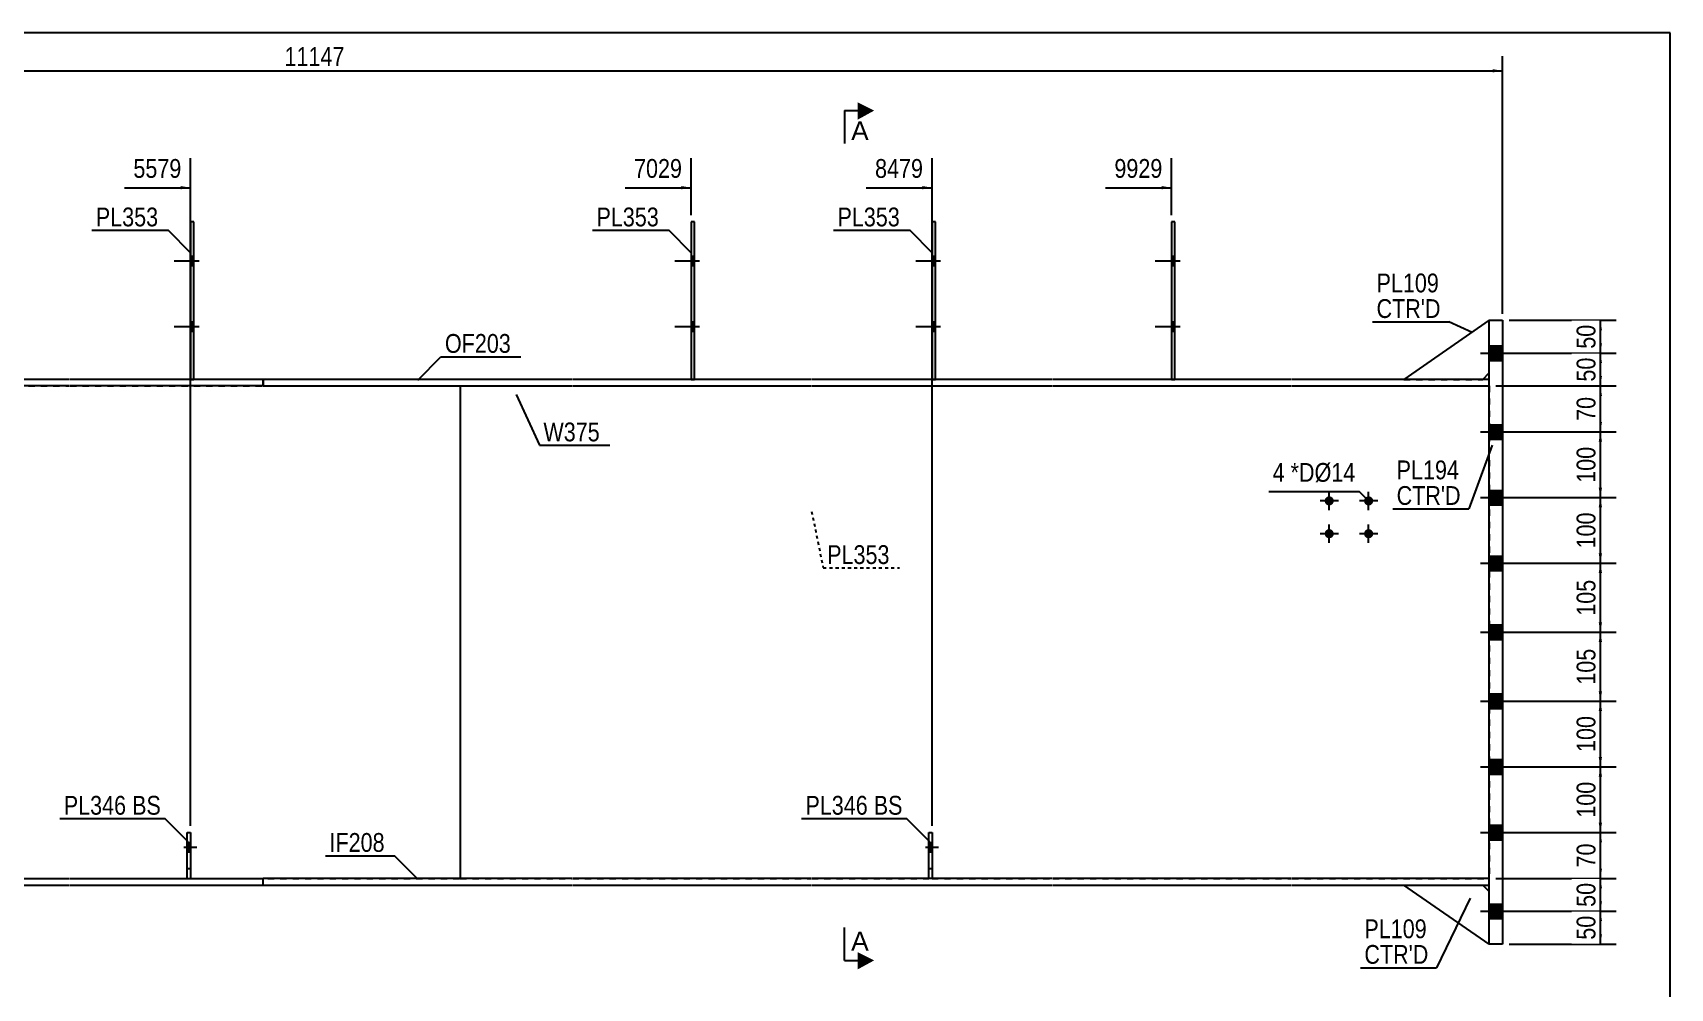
# Model space of a CAD drawing. Header units: millimetres. Extents: x -327 to 86, y -161 to 126.
# Drawn here: x -163.5 to 85.8, y -19.2 to 126.3 of the extents above; entities that cross this region are included whole.
import ezdxf

# ---------------------------------------------------------------- set-up
doc = ezdxf.new("R2010")
doc.units = ezdxf.units.MM
for name, pattern in [('DXK_LINE_DOT1', [1.8814, 0.9407, -0.9407]), ('DXK_LINE_DOT2', [3.9198, 1.9599, -1.9599]), ('DXK_LINE_DOT4', [0.9408, 0.4704, -0.4704])]:
    doc.linetypes.add(name, pattern=pattern)
doc.styles.add('Arial', font='ARIAL.TTF', dxfattribs={"height": 0.2})
doc.styles.add('Arial Narrow', font='ARIALN.TTF', dxfattribs={"height": 0.2})

# ---------------------------------------------------------------- blocks, each defined once
blk = doc.blocks.new('Unknown-629050175-1210')
at = {"color": 5, "linetype": 'Continuous'}
for p, q in [((85.84, 126.3), (-324.16, 126.3)), ((85.84, -160.7), (85.84, 126.3))]:
    blk.add_line(p, q, dxfattribs=at)
blk = doc.blocks.new('Part-629050175-1599 - 1231')
at = {"color": 2, "linetype": 'Continuous'}
for p, q in [((58.29, 82.5), (60.29, 82.5)), ((58.29, -12.5), (58.29, 82.5)), ((60.29, 82.5), (60.29, -12.5)), ((60.29, -12.5), (58.29, -12.5))]:
    blk.add_line(p, q, dxfattribs=at)
blk = doc.blocks.new('Part-629050175-1287 - 1231')
at = {"color": 2, "linetype": 'Continuous'}
for p, q in [((58.29, 82.5), (45.29, 73.5)), ((57.29, 73.5), (58.29, 74.5))]:
    blk.add_line(p, q, dxfattribs=at)
at = {"color": 7, "linetype": 'DXK_LINE_DOT1'}
for p, q in [((58.29, 74.5), (58.29, 82.5)), ((45.29, 73.5), (57.29, 73.5))]:
    blk.add_line(p, q, dxfattribs=at)
blk = doc.blocks.new('Part-629050175-1548 - 1231')
at = {"color": 2, "linetype": 'Continuous'}
for p, q in [((-128.41, 73.5), (-128.41, 72.5)), ((-81.41, 73.5), (-128.41, 73.5)), ((-128.41, 72.5), (-81.41, 72.5)), ((-44.96, 73.5), (-81.31, 73.5)), ((-81.31, 72.5), (-44.96, 72.5)), ((-8.26, 73.5), (-44.86, 73.5)), ((-44.86, 72.5), (-8.26, 72.5)), ((28.19, 73.5), (-8.16, 73.5)), ((-8.16, 72.5), (28.19, 72.5)), ((58.29, 73.5), (28.29, 73.5)), ((28.29, 72.5), (58.29, 72.5))]:
    blk.add_line(p, q, dxfattribs=at)
at = {"color": 7, "linetype": 'DXK_LINE_DOT1'}
blk.add_line((58.29, 72.5), (58.29, 73.5), dxfattribs=at)
blk = doc.blocks.new('Bolt-629050175-1676 - 1231')
at = {"linetype": 'Continuous'}
blk.add_hatch(color=3, dxfattribs=at).paths.add_polyline_path([(-26.56, 1.5), (-26.56, 2.9), (-27.06, 2.9), (-27.06, 1.5)])
at = {"color": 3, "linetype": 'Continuous'}
for p, q in [((-26.56, 2.9), (-27.06, 2.9)), ((-25.76, 2.2), (-27.06, 2.2)), ((-26.56, 1.5), (-27.06, 1.5))]:
    blk.add_line(p, q, dxfattribs=at)
blk = doc.blocks.new('Part-629050175-1309 - 1231')
at = {"color": 7, "linetype": 'DXK_LINE_DOT1'}
for p, q in [((-27.06, -2.5), (-27.06, 4.5)), ((-27.06, 4.5), (-26.56, 4.5)), ((-26.56, 4.5), (-26.56, -2.5)), ((-27.06, -1), (-26.56, -1)), ((-26.56, -2.5), (-27.06, -2.5))]:
    blk.add_line(p, q, dxfattribs=at)
blk = doc.blocks.new('Part-629050175-1526 - 1231')
at = {"color": 2, "linetype": 'Continuous'}
for p, q in [((-299.5, -2.5), (-267.5, -2.5)), ((-299.5, -3.5), (-267.5, -3.5)), ((-267.4, -2.5), (-231.05, -2.5)), ((-267.4, -3.5), (-231.05, -3.5)), ((-230.95, -2.5), (-194.35, -2.5)), ((-230.95, -3.5), (-194.35, -3.5)), ((-194.25, -2.5), (-157.9, -2.5)), ((-194.25, -3.5), (-157.9, -3.5)), ((-157.8, -2.5), (-128.41, -2.5)), ((-157.8, -3.5), (-128.41, -3.5)), ((-128.41, -3.5), (-128.41, -2.5))]:
    blk.add_line(p, q, dxfattribs=at)
at = {"color": 7, "linetype": 'DXK_LINE_DOT1'}
blk.add_line((-299.5, -3.5), (-299.5, -2.5), dxfattribs=at)
blk = doc.blocks.new('Part-629050175-1388 - 1231')
at = {"color": 7, "linetype": 'DXK_LINE_DOT1'}
for p, q in [((-299.5, 72.5), (-299.5, -2.5)), ((-299.5, 72.5), (-267.5, 72.5)), ((-267.4, 72.5), (-231.05, 72.5)), ((-230.95, 72.5), (-194.35, 72.5)), ((-194.25, 72.5), (-157.9, 72.5)), ((-157.8, 72.5), (-98.41, 72.5)), ((-299.5, -2.5), (-267.5, -2.5)), ((-267.4, -2.5), (-231.05, -2.5)), ((-230.95, -2.5), (-194.35, -2.5)), ((-194.25, -2.5), (-157.9, -2.5)), ((-157.8, -2.5), (-98.41, -2.5))]:
    blk.add_line(p, q, dxfattribs=at)
at = {"color": 2, "linetype": 'Continuous'}
blk.add_line((-98.41, 72.5), (-98.41, -2.5), dxfattribs=at)
blk = doc.blocks.new('Bolt-629050175-1389 - 1231')
at = {"linetype": 'Continuous'}
for points in [[(58.29, 78.6), (58.29, 76.4), (60.29, 76.4), (60.29, 78.6)], [(58.29, 78.6), (58.29, 76.4), (60.29, 76.4), (60.29, 78.6)], [(58.29, 66.6), (58.29, 64.4), (60.29, 64.4), (60.29, 66.6)], [(58.29, 66.6), (58.29, 64.4), (60.29, 64.4), (60.29, 66.6)], [(58.29, 56.6), (58.29, 54.4), (60.29, 54.4), (60.29, 56.6)], [(58.29, 56.6), (58.29, 54.4), (60.29, 54.4), (60.29, 56.6)], [(58.29, 46.6), (58.29, 44.4), (60.29, 44.4), (60.29, 46.6)], [(58.29, 46.6), (58.29, 44.4), (60.29, 44.4), (60.29, 46.6)], [(58.29, 36.1), (58.29, 33.9), (60.29, 33.9), (60.29, 36.1)], [(58.29, 36.1), (58.29, 33.9), (60.29, 33.9), (60.29, 36.1)], [(58.29, 25.6), (58.29, 23.4), (60.29, 23.4), (60.29, 25.6)], [(58.29, 25.6), (58.29, 23.4), (60.29, 23.4), (60.29, 25.6)], [(58.29, 15.6), (58.29, 13.4), (60.29, 13.4), (60.29, 15.6)], [(58.29, 15.6), (58.29, 13.4), (60.29, 13.4), (60.29, 15.6)], [(58.29, 5.6), (58.29, 3.4), (60.29, 3.4), (60.29, 5.6)], [(58.29, 5.6), (58.29, 3.4), (60.29, 3.4), (60.29, 5.6)], [(58.29, -6.4), (58.29, -8.6), (60.29, -8.6), (60.29, -6.4)], [(58.29, -6.4), (58.29, -8.6), (60.29, -8.6), (60.29, -6.4)]]:
    blk.add_hatch(color=3, dxfattribs=at).paths.add_polyline_path(points)
at = {"color": 3, "linetype": 'Continuous'}
for p, q in [((56.95, 77.5), (66.29, 77.5)), ((56.95, 77.5), (66.29, 77.5)), ((58.29, 78.6), (60.29, 78.6)), ((58.29, 78.6), (60.29, 78.6)), ((58.29, 76.4), (60.29, 76.4)), ((58.29, 76.4), (60.29, 76.4)), ((56.95, 65.5), (66.29, 65.5)), ((56.95, 65.5), (66.29, 65.5)), ((58.29, 66.6), (60.29, 66.6)), ((58.29, 66.6), (60.29, 66.6)), ((58.29, 64.4), (60.29, 64.4)), ((58.29, 64.4), (60.29, 64.4)), ((56.95, 55.5), (66.29, 55.5)), ((56.95, 55.5), (66.29, 55.5)), ((58.29, 56.6), (60.29, 56.6)), ((58.29, 56.6), (60.29, 56.6)), ((58.29, 54.4), (60.29, 54.4)), ((58.29, 54.4), (60.29, 54.4)), ((56.95, 45.5), (66.29, 45.5)), ((56.95, 45.5), (66.29, 45.5)), ((58.29, 46.6), (60.29, 46.6)), ((58.29, 46.6), (60.29, 46.6)), ((58.29, 44.4), (60.29, 44.4)), ((58.29, 44.4), (60.29, 44.4)), ((56.95, 35), (66.29, 35)), ((56.95, 35), (66.29, 35)), ((58.29, 36.1), (60.29, 36.1)), ((58.29, 36.1), (60.29, 36.1)), ((58.29, 33.9), (60.29, 33.9)), ((58.29, 33.9), (60.29, 33.9)), ((58.29, 25.6), (60.29, 25.6)), ((58.29, 25.6), (60.29, 25.6)), ((56.95, 24.5), (66.29, 24.5)), ((56.95, 24.5), (66.29, 24.5)), ((58.29, 23.4), (60.29, 23.4)), ((58.29, 23.4), (60.29, 23.4)), ((58.29, 15.6), (60.29, 15.6)), ((58.29, 15.6), (60.29, 15.6)), ((56.95, 14.5), (66.29, 14.5)), ((56.95, 14.5), (66.29, 14.5)), ((58.29, 13.4), (60.29, 13.4)), ((58.29, 13.4), (60.29, 13.4)), ((58.29, 5.6), (60.29, 5.6)), ((58.29, 5.6), (60.29, 5.6)), ((56.95, 4.5), (66.29, 4.5)), ((56.95, 4.5), (66.29, 4.5)), ((58.29, 3.4), (60.29, 3.4)), ((58.29, 3.4), (60.29, 3.4)), ((58.29, -6.4), (60.29, -6.4)), ((58.29, -6.4), (60.29, -6.4)), ((56.95, -7.5), (66.29, -7.5)), ((56.95, -7.5), (66.29, -7.5)), ((58.29, -8.6), (60.29, -8.6)), ((58.29, -8.6), (60.29, -8.6))]:
    blk.add_line(p, q, dxfattribs=at)
blk = doc.blocks.new('Bolt-629050175-1390 - 1231')
at = {"linetype": 'Continuous'}
for points in [[(10.39, 90.8), (10.39, 92.2), (9.89, 92.2), (9.89, 90.8)], [(10.39, 90.8), (10.39, 92.2), (9.89, 92.2), (9.89, 90.8)], [(10.39, 80.8), (10.39, 82.2), (9.89, 82.2), (9.89, 80.8)], [(10.39, 80.8), (10.39, 82.2), (9.89, 82.2), (9.89, 80.8)]]:
    blk.add_hatch(color=3, dxfattribs=at).paths.add_polyline_path(points)
at = {"color": 3, "linetype": 'Continuous'}
for p, q in [((11.19, 91.5), (7.39, 91.5)), ((11.19, 91.5), (7.39, 91.5)), ((10.39, 92.2), (9.89, 92.2)), ((10.39, 92.2), (9.89, 92.2)), ((10.39, 90.8), (9.89, 90.8)), ((10.39, 90.8), (9.89, 90.8)), ((11.19, 81.5), (7.39, 81.5)), ((11.19, 81.5), (7.39, 81.5)), ((10.39, 82.2), (9.89, 82.2)), ((10.39, 82.2), (9.89, 82.2)), ((10.39, 80.8), (9.89, 80.8)), ((10.39, 80.8), (9.89, 80.8))]:
    blk.add_line(p, q, dxfattribs=at)
blk = doc.blocks.new('Part-629050175-1648 - 1231')
at = {"color": 2, "linetype": 'Continuous'}
for p, q in [((-27.06, -2.5), (-27.06, 4.5)), ((-27.06, 4.5), (-26.56, 4.5)), ((-26.56, 4.5), (-26.56, -2.5))]:
    blk.add_line(p, q, dxfattribs=at)
blk = doc.blocks.new('Part-629050175-1659 - 1231')
at = {"color": 7, "linetype": 'DXK_LINE_DOT1'}
for p, q in [((-140, -2.5), (-140, 4.5)), ((-140, 4.5), (-139.5, 4.5)), ((-139.5, 4.5), (-139.5, -2.5)), ((-140, -1), (-139.5, -1))]:
    blk.add_line(p, q, dxfattribs=at)
blk = doc.blocks.new('Part-629050175-1418 - 1231')
at = {"color": 2, "linetype": 'Continuous'}
for p, q in [((-139, 97.5), (-139.5, 97.5)), ((-139.5, 97.5), (-139.5, 73.5)), ((-139, 73.5), (-139, 97.5))]:
    blk.add_line(p, q, dxfattribs=at)
at = {"color": 7, "linetype": 'DXK_LINE_DOT1'}
blk.add_line((-139.5, 73.5), (-139, 73.5), dxfattribs=at)
blk = doc.blocks.new('Part-629050175-1423 - 1231')
at = {"color": 2, "linetype": 'Continuous'}
for p, q in [((-26.06, 97.5), (-26.56, 97.5)), ((-26.56, 97.5), (-26.56, 73.5)), ((-26.06, 73.5), (-26.06, 97.5))]:
    blk.add_line(p, q, dxfattribs=at)
at = {"color": 7, "linetype": 'DXK_LINE_DOT1'}
blk.add_line((-26.56, 73.5), (-26.06, 73.5), dxfattribs=at)
blk = doc.blocks.new('Part-629050175-1428 - 1231')
at = {"color": 2, "linetype": 'Continuous'}
for p, q in [((-62.76, 97.5), (-63.26, 97.5)), ((-63.26, 97.5), (-63.26, 73.5)), ((-62.76, 73.5), (-62.76, 97.5))]:
    blk.add_line(p, q, dxfattribs=at)
at = {"color": 7, "linetype": 'DXK_LINE_DOT1'}
blk.add_line((-63.26, 73.5), (-62.76, 73.5), dxfattribs=at)
blk = doc.blocks.new('Part-629050175-1626 - 1231')
at = {"color": 2, "linetype": 'Continuous'}
for p, q in [((58.29, -12.5), (45.29, -3.5)), ((57.29, -3.5), (58.29, -4.5))]:
    blk.add_line(p, q, dxfattribs=at)
at = {"color": 7, "linetype": 'DXK_LINE_DOT1'}
for p, q in [((45.29, -3.5), (57.29, -3.5)), ((58.29, -12.5), (58.29, -4.5))]:
    blk.add_line(p, q, dxfattribs=at)
blk = doc.blocks.new('Part-629050175-1504 - 1231')
at = {"color": 2, "linetype": 'Continuous'}
for p, q in [((-128.41, -3.5), (-128.41, -2.5)), ((-81.41, -2.5), (-128.41, -2.5)), ((-128.41, -3.5), (-81.41, -3.5)), ((-44.96, -2.5), (-81.31, -2.5)), ((-81.31, -3.5), (-44.96, -3.5)), ((-8.26, -2.5), (-44.86, -2.5)), ((-44.86, -3.5), (-8.26, -3.5)), ((28.19, -2.5), (-8.16, -2.5)), ((-8.16, -3.5), (28.19, -3.5)), ((58.29, -2.5), (28.29, -2.5)), ((28.29, -3.5), (58.29, -3.5))]:
    blk.add_line(p, q, dxfattribs=at)
at = {"color": 7, "linetype": 'DXK_LINE_DOT1'}
blk.add_line((58.29, -3.5), (58.29, -2.5), dxfattribs=at)
blk = doc.blocks.new('Bolt-629050175-1649 - 1231')
at = {"linetype": 'Continuous'}
for points in [[(-26.06, 90.8), (-26.06, 92.2), (-26.56, 92.2), (-26.56, 90.8)], [(-26.06, 90.8), (-26.06, 92.2), (-26.56, 92.2), (-26.56, 90.8)], [(-26.06, 80.8), (-26.06, 82.2), (-26.56, 82.2), (-26.56, 80.8)], [(-26.06, 80.8), (-26.06, 82.2), (-26.56, 82.2), (-26.56, 80.8)]]:
    blk.add_hatch(color=3, dxfattribs=at).paths.add_polyline_path(points)
at = {"color": 3, "linetype": 'Continuous'}
for p, q in [((-25.26, 91.5), (-29.06, 91.5)), ((-25.26, 91.5), (-29.06, 91.5)), ((-26.06, 92.2), (-26.56, 92.2)), ((-26.06, 92.2), (-26.56, 92.2)), ((-26.06, 90.8), (-26.56, 90.8)), ((-26.06, 90.8), (-26.56, 90.8)), ((-25.26, 81.5), (-29.06, 81.5)), ((-25.26, 81.5), (-29.06, 81.5)), ((-26.06, 82.2), (-26.56, 82.2)), ((-26.06, 82.2), (-26.56, 82.2)), ((-26.06, 80.8), (-26.56, 80.8)), ((-26.06, 80.8), (-26.56, 80.8))]:
    blk.add_line(p, q, dxfattribs=at)
blk = doc.blocks.new('Bolt-629050175-1440 - 1231')
at = {"linetype": 'Continuous'}
for points in [[(-139, 90.8), (-139, 92.2), (-139.5, 92.2), (-139.5, 90.8)], [(-139, 90.8), (-139, 92.2), (-139.5, 92.2), (-139.5, 90.8)], [(-139, 80.8), (-139, 82.2), (-139.5, 82.2), (-139.5, 80.8)], [(-139, 80.8), (-139, 82.2), (-139.5, 82.2), (-139.5, 80.8)]]:
    blk.add_hatch(color=3, dxfattribs=at).paths.add_polyline_path(points)
at = {"color": 3, "linetype": 'Continuous'}
for p, q in [((-138.2, 91.5), (-142, 91.5)), ((-138.2, 91.5), (-142, 91.5)), ((-139, 92.2), (-139.5, 92.2)), ((-139, 92.2), (-139.5, 92.2)), ((-139, 90.8), (-139.5, 90.8)), ((-139, 90.8), (-139.5, 90.8)), ((-138.2, 81.5), (-142, 81.5)), ((-138.2, 81.5), (-142, 81.5)), ((-139, 82.2), (-139.5, 82.2)), ((-139, 82.2), (-139.5, 82.2)), ((-139, 80.8), (-139.5, 80.8)), ((-139, 80.8), (-139.5, 80.8))]:
    blk.add_line(p, q, dxfattribs=at)
blk = doc.blocks.new('Bolt-629050175-1441 - 1231')
at = {"linetype": 'Continuous'}
for points in [[(-62.76, 90.8), (-62.76, 92.2), (-63.26, 92.2), (-63.26, 90.8)], [(-62.76, 90.8), (-62.76, 92.2), (-63.26, 92.2), (-63.26, 90.8)], [(-62.76, 80.8), (-62.76, 82.2), (-63.26, 82.2), (-63.26, 80.8)], [(-62.76, 80.8), (-62.76, 82.2), (-63.26, 82.2), (-63.26, 80.8)]]:
    blk.add_hatch(color=3, dxfattribs=at).paths.add_polyline_path(points)
at = {"color": 3, "linetype": 'Continuous'}
for p, q in [((-61.96, 91.5), (-65.76, 91.5)), ((-61.96, 91.5), (-65.76, 91.5)), ((-62.76, 92.2), (-63.26, 92.2)), ((-62.76, 92.2), (-63.26, 92.2)), ((-62.76, 90.8), (-63.26, 90.8)), ((-62.76, 90.8), (-63.26, 90.8)), ((-61.96, 81.5), (-65.76, 81.5)), ((-61.96, 81.5), (-65.76, 81.5)), ((-62.76, 82.2), (-63.26, 82.2)), ((-62.76, 82.2), (-63.26, 82.2)), ((-62.76, 80.8), (-63.26, 80.8)), ((-62.76, 80.8), (-63.26, 80.8))]:
    blk.add_line(p, q, dxfattribs=at)
blk = doc.blocks.new('Bolt-629050175-1444 - 1231')
at = {"color": 3, "linetype": 'DXK_LINE_DOT2'}
for p, q in [((-139.5, 2.9), (-140, 2.9)), ((-138.55, 2.2), (-141.85, 2.2)), ((-139.5, 1.5), (-140, 1.5))]:
    blk.add_line(p, q, dxfattribs=at)
blk = doc.blocks.new('Bolt-629050175-1445 - 1231')
at = {"linetype": 'Continuous'}
blk.add_hatch(color=3, dxfattribs=at).paths.add_polyline_path([(-139.5, 1.5), (-139.5, 2.9), (-140, 2.9), (-140, 1.5)])
at = {"color": 3, "linetype": 'Continuous'}
for p, q in [((-139.5, 2.9), (-140, 2.9)), ((-138.7, 2.2), (-140, 2.2)), ((-139.5, 1.5), (-140, 1.5))]:
    blk.add_line(p, q, dxfattribs=at)
blk = doc.blocks.new('Part-629050175-1570 - 1231')
at = {"color": 2, "linetype": 'Continuous'}
for p, q in [((-267.5, 73.5), (-299.5, 73.5)), ((-267.5, 72.5), (-299.5, 72.5)), ((-231.05, 73.5), (-267.4, 73.5)), ((-231.05, 72.5), (-267.4, 72.5)), ((-194.35, 73.5), (-230.95, 73.5)), ((-194.35, 72.5), (-230.95, 72.5)), ((-157.9, 73.5), (-194.25, 73.5)), ((-157.9, 72.5), (-194.25, 72.5)), ((-128.41, 73.5), (-157.8, 73.5)), ((-128.41, 72.5), (-157.8, 72.5)), ((-128.41, 72.5), (-128.41, 73.5))]:
    blk.add_line(p, q, dxfattribs=at)
at = {"color": 7, "linetype": 'DXK_LINE_DOT1'}
blk.add_line((-299.5, 73.5), (-299.5, 72.5), dxfattribs=at)
blk = doc.blocks.new('Bolt-629050175-1447 - 1231')
at = {"color": 3, "linetype": 'DXK_LINE_DOT2'}
for p, q in [((-26.56, 2.9), (-27.06, 2.9)), ((-25.61, 2.2), (-28.91, 2.2)), ((-26.56, 1.5), (-27.06, 1.5))]:
    blk.add_line(p, q, dxfattribs=at)
blk = doc.blocks.new('Part-629050175-1621 - 1231')
at = {"color": 2, "linetype": 'Continuous'}
blk.add_line((-98.41, 72.5), (-98.41, -2.5), dxfattribs=at)
at = {"color": 7, "linetype": 'DXK_LINE_DOT1'}
for p, q in [((-98.41, 72.5), (-81.41, 72.5)), ((-81.31, 72.5), (-44.96, 72.5)), ((-44.86, 72.5), (-8.26, 72.5)), ((-8.16, 72.5), (28.19, 72.5)), ((28.29, 72.5), (58.29, 72.5)), ((58.29, 72.5), (58.29, -2.5)), ((-98.41, -2.5), (-81.41, -2.5)), ((-81.31, -2.5), (-44.96, -2.5)), ((-44.86, -2.5), (-27.06, -2.5)), ((-26.56, -2.5), (-8.26, -2.5)), ((-8.16, -2.5), (28.19, -2.5)), ((28.29, -2.5), (58.29, -2.5))]:
    blk.add_line(p, q, dxfattribs=at)
blk = doc.blocks.new('Part-629050175-1654 - 1231')
at = {"color": 2, "linetype": 'Continuous'}
for p, q in [((10.39, 97.5), (9.89, 97.5)), ((9.89, 97.5), (9.89, 73.5)), ((10.39, 73.5), (10.39, 97.5))]:
    blk.add_line(p, q, dxfattribs=at)
at = {"color": 7, "linetype": 'DXK_LINE_DOT1'}
blk.add_line((9.89, 73.5), (10.39, 73.5), dxfattribs=at)
blk = doc.blocks.new('Part-629050175-1664 - 1231')
at = {"color": 2, "linetype": 'Continuous'}
for p, q in [((-140, -2.5), (-140, 4.5)), ((-140, 4.5), (-139.5, 4.5)), ((-139.5, 4.5), (-139.5, -2.5))]:
    blk.add_line(p, q, dxfattribs=at)
blk = doc.blocks.new('Bolt-629050175-2349 - 1231')
at = {"linetype": 'Continuous'}
for points in [[(33.21, 55, -1), (34.61, 55, -1)], [(39.21, 55, -1), (40.61, 55, -1)], [(33.21, 50, -1), (34.61, 50, -1)], [(39.21, 50, -1), (40.61, 50, -1)]]:
    blk.add_hatch(color=3, dxfattribs=at).paths.add_polyline_path(points)
at = {"color": 3, "linetype": 'Continuous'}
for p, q in [((35.31, 55), (32.51, 55)), ((33.91, 53.6), (33.91, 56.4)), ((41.31, 55), (38.51, 55)), ((39.91, 53.6), (39.91, 56.4)), ((35.31, 50), (32.51, 50)), ((33.91, 48.6), (33.91, 51.4)), ((41.31, 50), (38.51, 50)), ((39.91, 48.6), (39.91, 51.4))]:
    blk.add_line(p, q, dxfattribs=at)
blk = doc.blocks.new('StraightDimension-629050175-1755 - 1231')
at = {"linetype": 'Continuous'}
blk.add_hatch(color=7, dxfattribs=at).paths.add_polyline_path([(-141, 102.95), (-139.5, 102.7), (-141, 102.45)])
at = {"color": 7, "linetype": 'Continuous'}
for p, q in [((-139.5, 5.5), (-139.5, 107.2)), ((-149.56, 102.7), (-139.5, 102.7))]:
    blk.add_line(p, q, dxfattribs=at)
at = {"color": 0}
blk.add_wipeout([(-140.27, 103.6), (-140.27, 107.8), (-148.79, 107.8), (-148.79, 103.6)], dxfattribs=at)
at = {"color": 3, "style": 'Arial Narrow'}
blk.add_text('5579', height=2.863, dxfattribs=at).set_placement((-148.19, 104.2))
blk = doc.blocks.new('StraightDimension-629050175-1766 - 1231')
at = {"linetype": 'Continuous'}
blk.add_hatch(color=7, dxfattribs=at).paths.add_polyline_path([(-64.76, 102.95), (-63.26, 102.7), (-64.76, 102.45)])
at = {"color": 7, "linetype": 'Continuous'}
for p, q in [((-63.26, 98.5), (-63.26, 107.2)), ((-73.32, 102.7), (-63.26, 102.7))]:
    blk.add_line(p, q, dxfattribs=at)
at = {"color": 0}
blk.add_wipeout([(-64.04, 103.6), (-64.04, 107.8), (-72.55, 107.8), (-72.55, 103.6)], dxfattribs=at)
at = {"color": 3, "style": 'Arial Narrow'}
blk.add_text('7029', height=2.863, dxfattribs=at).set_placement((-71.95, 104.2))
blk = doc.blocks.new('StraightDimension-629050175-1777 - 1231')
at = {"linetype": 'Continuous'}
blk.add_hatch(color=7, dxfattribs=at).paths.add_polyline_path([(-28.06, 102.95), (-26.56, 102.7), (-28.06, 102.45)])
at = {"color": 7, "linetype": 'Continuous'}
for p, q in [((-26.56, 5.5), (-26.56, 107.2)), ((-36.62, 102.7), (-26.56, 102.7))]:
    blk.add_line(p, q, dxfattribs=at)
at = {"color": 0}
blk.add_wipeout([(-27.34, 103.6), (-27.34, 107.8), (-35.85, 107.8), (-35.85, 103.6)], dxfattribs=at)
at = {"color": 3, "style": 'Arial Narrow'}
blk.add_text('8479', height=2.863, dxfattribs=at).set_placement((-35.25, 104.2))
blk = doc.blocks.new('StraightDimension-629050175-1788 - 1231')
at = {"linetype": 'Continuous'}
blk.add_hatch(color=7, dxfattribs=at).paths.add_polyline_path([(8.39, 102.95), (9.89, 102.7), (8.39, 102.45)])
at = {"color": 7, "linetype": 'Continuous'}
for p, q in [((9.89, 98.5), (9.89, 107.2)), ((-0.17, 102.7), (9.89, 102.7))]:
    blk.add_line(p, q, dxfattribs=at)
at = {"color": 0}
blk.add_wipeout([(9.11, 103.6), (9.11, 107.8), (0.6, 107.8), (0.6, 103.6)], dxfattribs=at)
at = {"color": 3, "style": 'Arial Narrow'}
blk.add_text('9929', height=2.863, dxfattribs=at).set_placement((1.2, 104.2))
blk = doc.blocks.new('StraightDimension-629050175-1800 - 1231')
at = {"linetype": 'Continuous'}
blk.add_hatch(color=7, dxfattribs=at).paths.add_polyline_path([(58.79, 120.75), (60.29, 120.5), (58.79, 120.25)])
at = {"color": 7, "linetype": 'Continuous'}
for p, q in [((60.29, 83.5), (60.29, 122.75)), ((-301.5, 120.5), (60.29, 120.5))]:
    blk.add_line(p, q, dxfattribs=at)
at = {"color": 0}
blk.add_wipeout([(-115.44, 120.65), (-115.44, 124.85), (-125.78, 124.85), (-125.78, 120.65)], dxfattribs=at)
at = {"color": 3, "style": 'Arial Narrow'}
blk.add_text('11147', height=2.863, dxfattribs=at).set_placement((-125.18, 121.25))
blk = doc.blocks.new('StraightDimension-629050175-1809 - 1231')
at = {"linetype": 'Continuous'}
for points in [[(74.95, 81), (75.2, 82.5), (75.45, 81)], [(75.45, 79), (75.2, 77.5), (74.95, 79)]]:
    blk.add_hatch(color=7, dxfattribs=at).paths.add_polyline_path(points)
at = {"color": 7, "linetype": 'Continuous'}
for p, q in [((61.29, 82.5), (77.6, 82.5)), ((75.2, 77.5), (75.2, 82.5)), ((59.29, 77.5), (77.6, 77.5))]:
    blk.add_line(p, q, dxfattribs=at)
at = {"color": 0}
blk.add_wipeout([(75.05, 82.43), (70.85, 82.43), (70.85, 77.57), (75.05, 77.57)], dxfattribs=at)
at = {"color": 3, "style": 'Arial Narrow'}
blk.add_text('50', height=2.863, rotation=90.0002, dxfattribs=at).set_placement((74.45, 78.17))
blk = doc.blocks.new('StraightDimension-629050175-1824 - 1231')
at = {"linetype": 'Continuous'}
for points in [[(74.95, 76), (75.2, 77.5), (75.45, 76)], [(75.45, 74), (75.2, 72.5), (74.95, 74)]]:
    blk.add_hatch(color=7, dxfattribs=at).paths.add_polyline_path(points)
at = {"color": 7, "linetype": 'Continuous'}
for p, q in [((59.29, 77.5), (77.6, 77.5)), ((75.2, 72.5), (75.2, 77.5)), ((59.29, 72.5), (77.6, 72.5))]:
    blk.add_line(p, q, dxfattribs=at)
at = {"color": 0}
blk.add_wipeout([(75.05, 77.43), (70.85, 77.43), (70.85, 72.57), (75.05, 72.57)], dxfattribs=at)
at = {"color": 3, "style": 'Arial Narrow'}
blk.add_text('50', height=2.863, rotation=90.0002, dxfattribs=at).set_placement((74.45, 73.17))
blk = doc.blocks.new('StraightDimension-629050175-1838 - 1231')
at = {"linetype": 'Continuous'}
for points in [[(74.95, 71), (75.2, 72.5), (75.45, 71)], [(75.45, 67.01), (75.2, 65.51), (74.95, 67.01)]]:
    blk.add_hatch(color=7, dxfattribs=at).paths.add_polyline_path(points)
at = {"color": 7, "linetype": 'Continuous'}
for p, q in [((59.29, 72.5), (77.6, 72.5)), ((75.2, 65.51), (75.2, 72.5)), ((59.29, 65.51), (77.6, 65.51))]:
    blk.add_line(p, q, dxfattribs=at)
at = {"color": 0}
blk.add_wipeout([(75.05, 71.43), (70.85, 71.43), (70.85, 66.58), (75.05, 66.58)], dxfattribs=at)
at = {"color": 3, "style": 'Arial Narrow'}
blk.add_text('70', height=2.863, rotation=90.0002, dxfattribs=at).set_placement((74.45, 67.18))
blk = doc.blocks.new('StraightDimension-629050175-1844 - 1231')
at = {"linetype": 'Continuous'}
for points in [[(74.95, 64.01), (75.2, 65.51), (75.45, 64.01)], [(75.45, 57), (75.2, 55.5), (74.95, 57)]]:
    blk.add_hatch(color=7, dxfattribs=at).paths.add_polyline_path(points)
at = {"color": 7, "linetype": 'Continuous'}
for p, q in [((59.29, 65.51), (77.6, 65.51)), ((75.2, 55.5), (75.2, 65.51)), ((59.29, 55.5), (77.6, 55.5))]:
    blk.add_line(p, q, dxfattribs=at)
at = {"color": 0}
blk.add_wipeout([(75.05, 63.85), (70.85, 63.85), (70.85, 57.16), (75.05, 57.16)], dxfattribs=at)
at = {"color": 3, "style": 'Arial Narrow'}
blk.add_text('100', height=2.863, rotation=90.0002, dxfattribs=at).set_placement((74.45, 57.76))
blk = doc.blocks.new('StraightDimension-629050175-1849 - 1231')
at = {"linetype": 'Continuous'}
for points in [[(74.95, 54), (75.2, 55.5), (75.45, 54)], [(75.45, 47), (75.2, 45.5), (74.95, 47)]]:
    blk.add_hatch(color=7, dxfattribs=at).paths.add_polyline_path(points)
at = {"color": 7, "linetype": 'Continuous'}
for p, q in [((59.29, 55.5), (77.6, 55.5)), ((75.2, 45.5), (75.2, 55.5)), ((59.29, 45.5), (77.6, 45.5))]:
    blk.add_line(p, q, dxfattribs=at)
at = {"color": 0}
blk.add_wipeout([(75.05, 53.84), (70.85, 53.84), (70.85, 47.16), (75.05, 47.16)], dxfattribs=at)
at = {"color": 3, "style": 'Arial Narrow'}
blk.add_text('100', height=2.863, rotation=90.0002, dxfattribs=at).set_placement((74.45, 47.76))
blk = doc.blocks.new('StraightDimension-629050175-1852 - 1231')
at = {"linetype": 'Continuous'}
for points in [[(74.95, 44), (75.2, 45.5), (75.45, 44)], [(75.45, 36.5), (75.2, 35), (74.95, 36.5)]]:
    blk.add_hatch(color=7, dxfattribs=at).paths.add_polyline_path(points)
at = {"color": 7, "linetype": 'Continuous'}
for p, q in [((59.29, 45.5), (77.6, 45.5)), ((75.2, 35), (75.2, 45.5)), ((59.29, 35), (77.6, 35))]:
    blk.add_line(p, q, dxfattribs=at)
at = {"color": 0}
blk.add_wipeout([(75.05, 43.59), (70.85, 43.59), (70.85, 36.91), (75.05, 36.91)], dxfattribs=at)
at = {"color": 3, "style": 'Arial Narrow'}
blk.add_text('105', height=2.863, rotation=90.0002, dxfattribs=at).set_placement((74.45, 37.51))
blk = doc.blocks.new('StraightDimension-629050175-1865 - 1231')
at = {"linetype": 'Continuous'}
for points in [[(74.95, 33.5), (75.2, 35), (75.45, 33.5)], [(75.45, 26), (75.2, 24.5), (74.95, 26)]]:
    blk.add_hatch(color=7, dxfattribs=at).paths.add_polyline_path(points)
at = {"color": 7, "linetype": 'Continuous'}
for p, q in [((59.29, 35), (77.6, 35)), ((75.2, 24.5), (75.2, 35)), ((59.29, 24.5), (77.6, 24.5))]:
    blk.add_line(p, q, dxfattribs=at)
at = {"color": 0}
blk.add_wipeout([(75.05, 33.09), (70.85, 33.09), (70.85, 26.41), (75.05, 26.41)], dxfattribs=at)
at = {"color": 3, "style": 'Arial Narrow'}
blk.add_text('105', height=2.863, rotation=90.0002, dxfattribs=at).set_placement((74.45, 27.01))
blk = doc.blocks.new('StraightDimension-629050175-1878 - 1231')
at = {"linetype": 'Continuous'}
for points in [[(74.95, 23), (75.2, 24.5), (75.45, 23)], [(75.45, 16), (75.2, 14.5), (74.95, 16)]]:
    blk.add_hatch(color=7, dxfattribs=at).paths.add_polyline_path(points)
at = {"color": 7, "linetype": 'Continuous'}
for p, q in [((59.29, 24.5), (77.6, 24.5)), ((75.2, 14.5), (75.2, 24.5)), ((59.29, 14.5), (77.6, 14.5))]:
    blk.add_line(p, q, dxfattribs=at)
at = {"color": 0}
blk.add_wipeout([(75.05, 22.84), (70.85, 22.84), (70.85, 16.16), (75.05, 16.16)], dxfattribs=at)
at = {"color": 3, "style": 'Arial Narrow'}
blk.add_text('100', height=2.863, rotation=90.0002, dxfattribs=at).set_placement((74.45, 16.76))
blk = doc.blocks.new('StraightDimension-629050175-1881 - 1231')
at = {"linetype": 'Continuous'}
for points in [[(74.95, 13), (75.2, 14.5), (75.45, 13)], [(75.45, 5.99), (75.2, 4.49), (74.95, 5.99)]]:
    blk.add_hatch(color=7, dxfattribs=at).paths.add_polyline_path(points)
at = {"color": 7, "linetype": 'Continuous'}
for p, q in [((59.29, 14.5), (77.6, 14.5)), ((75.2, 4.49), (75.2, 14.5)), ((59.29, 4.49), (77.6, 4.49))]:
    blk.add_line(p, q, dxfattribs=at)
at = {"color": 0}
blk.add_wipeout([(75.05, 12.84), (70.85, 12.84), (70.85, 6.15), (75.05, 6.15)], dxfattribs=at)
at = {"color": 3, "style": 'Arial Narrow'}
blk.add_text('100', height=2.863, rotation=90.0002, dxfattribs=at).set_placement((74.45, 6.75))
blk = doc.blocks.new('StraightDimension-629050175-1886 - 1231')
at = {"linetype": 'Continuous'}
for points in [[(74.95, 2.99), (75.2, 4.49), (75.45, 2.99)], [(75.45, -1), (75.2, -2.5), (74.95, -1)]]:
    blk.add_hatch(color=7, dxfattribs=at).paths.add_polyline_path(points)
at = {"color": 7, "linetype": 'Continuous'}
for p, q in [((59.29, 4.49), (77.6, 4.49)), ((75.2, -2.5), (75.2, 4.49)), ((59.29, -2.5), (77.6, -2.5))]:
    blk.add_line(p, q, dxfattribs=at)
at = {"color": 0}
blk.add_wipeout([(75.05, 3.42), (70.85, 3.42), (70.85, -1.43), (75.05, -1.43)], dxfattribs=at)
at = {"color": 3, "style": 'Arial Narrow'}
blk.add_text('70', height=2.863, rotation=90.0002, dxfattribs=at).set_placement((74.45, -0.83))
blk = doc.blocks.new('StraightDimension-629050175-1890 - 1231')
at = {"linetype": 'Continuous'}
for points in [[(74.95, -4), (75.2, -2.5), (75.45, -4)], [(75.45, -6), (75.2, -7.5), (74.95, -6)]]:
    blk.add_hatch(color=7, dxfattribs=at).paths.add_polyline_path(points)
at = {"color": 7, "linetype": 'Continuous'}
for p, q in [((59.29, -2.5), (77.6, -2.5)), ((75.2, -7.5), (75.2, -2.5)), ((59.29, -7.5), (77.6, -7.5))]:
    blk.add_line(p, q, dxfattribs=at)
at = {"color": 0}
blk.add_wipeout([(75.05, -2.57), (70.85, -2.57), (70.85, -7.43), (75.05, -7.43)], dxfattribs=at)
at = {"color": 3, "style": 'Arial Narrow'}
blk.add_text('50', height=2.863, rotation=90.0002, dxfattribs=at).set_placement((74.45, -6.83))
blk = doc.blocks.new('StraightDimension-629050175-1903 - 1231')
at = {"linetype": 'Continuous'}
for points in [[(74.95, -9), (75.2, -7.5), (75.45, -9)], [(75.45, -11), (75.2, -12.5), (74.95, -11)]]:
    blk.add_hatch(color=7, dxfattribs=at).paths.add_polyline_path(points)
at = {"color": 7, "linetype": 'Continuous'}
for p, q in [((59.29, -7.5), (77.6, -7.5)), ((75.2, -12.5), (75.2, -7.5)), ((61.29, -12.5), (77.6, -12.5))]:
    blk.add_line(p, q, dxfattribs=at)
at = {"color": 0}
blk.add_wipeout([(75.05, -7.57), (70.85, -7.57), (70.85, -12.43), (75.05, -12.43)], dxfattribs=at)
at = {"color": 3, "style": 'Arial Narrow'}
blk.add_text('50', height=2.863, rotation=90.0002, dxfattribs=at).set_placement((74.45, -11.83))
blk = doc.blocks.new('Mark-629050175-1282 - 1231')
at = {"color": 7, "linetype": 'Continuous'}
blk.add_line((55.66, 80.67), (52.12, 82.26), dxfattribs=at)
at = {"color": 0}
blk.add_wipeout([(50.62, 86.76), (50.62, 89.76), (41.12, 89.76), (41.12, 86.76)], dxfattribs=at)
blk.add_wipeout([(50.62, 86.76), (50.62, 89.76), (41.12, 89.76), (41.12, 86.76)], dxfattribs=at)
blk.add_wipeout([(50.88, 82.86), (50.88, 85.86), (41.12, 85.86), (41.12, 82.86)], dxfattribs=at)
blk.add_wipeout([(50.88, 82.86), (50.88, 85.86), (41.12, 85.86), (41.12, 82.86)], dxfattribs=at)
at = {"color": 7, "linetype": 'Continuous'}
blk.add_line((40.52, 82.26), (52.12, 82.26), dxfattribs=at)
at = {"color": 3, "style": 'Arial Narrow'}
blk.add_text('PL109', height=2.863, dxfattribs=at).set_placement((41.12, 86.76))
at = {"color": 1, "style": 'Arial Narrow'}
blk.add_text("CTR'D", height=2.863, dxfattribs=at).set_placement((41.12, 82.86))
blk = doc.blocks.new('Mark-629050175-1500 - 1231')
at = {"color": 7, "linetype": 'Continuous'}
blk.add_line((-104.89, -2.59), (-108.42, 0.95), dxfattribs=at)
at = {"color": 0}
blk.add_wipeout([(-109.92, 1.55), (-109.92, 4.55), (-118.33, 4.55), (-118.33, 1.55)], dxfattribs=at)
blk.add_wipeout([(-109.92, 1.55), (-109.92, 4.55), (-118.33, 4.55), (-118.33, 1.55)], dxfattribs=at)
at = {"color": 7, "linetype": 'Continuous'}
blk.add_line((-118.93, 0.95), (-108.42, 0.95), dxfattribs=at)
at = {"color": 3, "style": 'Arial Narrow'}
blk.add_text('IF208', height=2.863, dxfattribs=at).set_placement((-118.33, 1.55))
blk = doc.blocks.new('Mark-629050175-1414 - 1231')
at = {"color": 7, "linetype": 'Continuous'}
blk.add_line((-139.37, 92.67), (-142.91, 96.21), dxfattribs=at)
at = {"color": 0}
blk.add_wipeout([(-144.41, 96.81), (-144.41, 99.81), (-153.91, 99.81), (-153.91, 96.81)], dxfattribs=at)
blk.add_wipeout([(-144.41, 96.81), (-144.41, 99.81), (-153.91, 99.81), (-153.91, 96.81)], dxfattribs=at)
at = {"color": 7, "linetype": 'Continuous'}
blk.add_line((-154.51, 96.21), (-142.91, 96.21), dxfattribs=at)
at = {"color": 3, "style": 'Arial Narrow'}
blk.add_text('PL353', height=2.863, dxfattribs=at).set_placement((-153.91, 96.81))
blk = doc.blocks.new('Mark-629050175-1595 - 1231')
at = {"color": 7, "linetype": 'Continuous'}
blk.add_line((58.72, 63.47), (55.18, 53.79), dxfattribs=at)
at = {"color": 0}
blk.add_wipeout([(53.68, 58.29), (53.68, 61.29), (44.18, 61.29), (44.18, 58.29)], dxfattribs=at)
blk.add_wipeout([(53.68, 58.29), (53.68, 61.29), (44.18, 61.29), (44.18, 58.29)], dxfattribs=at)
blk.add_wipeout([(53.93, 54.39), (53.93, 57.39), (44.18, 57.39), (44.18, 54.39)], dxfattribs=at)
blk.add_wipeout([(53.93, 54.39), (53.93, 57.39), (44.18, 57.39), (44.18, 54.39)], dxfattribs=at)
at = {"color": 7, "linetype": 'Continuous'}
blk.add_line((43.58, 53.79), (55.18, 53.79), dxfattribs=at)
at = {"color": 3, "style": 'Arial Narrow'}
blk.add_text('PL194', height=2.863, dxfattribs=at).set_placement((44.18, 58.29))
at = {"color": 1, "style": 'Arial Narrow'}
blk.add_text("CTR'D", height=2.863, dxfattribs=at).set_placement((44.18, 54.39))
blk = doc.blocks.new('Mark-629050175-1622 - 1231')
at = {"color": 7, "linetype": 'Continuous'}
blk.add_line((55.39, -5.51), (50.27, -16.1), dxfattribs=at)
at = {"color": 0}
blk.add_wipeout([(48.77, -11.6), (48.77, -8.6), (39.27, -8.6), (39.27, -11.6)], dxfattribs=at)
blk.add_wipeout([(48.77, -11.6), (48.77, -8.6), (39.27, -8.6), (39.27, -11.6)], dxfattribs=at)
blk.add_wipeout([(49.02, -15.5), (49.02, -12.5), (39.27, -12.5), (39.27, -15.5)], dxfattribs=at)
blk.add_wipeout([(49.02, -15.5), (49.02, -12.5), (39.27, -12.5), (39.27, -15.5)], dxfattribs=at)
at = {"color": 7, "linetype": 'Continuous'}
blk.add_line((38.67, -16.1), (50.27, -16.1), dxfattribs=at)
at = {"color": 3, "style": 'Arial Narrow'}
blk.add_text('PL109', height=2.863, dxfattribs=at).set_placement((39.27, -11.6))
at = {"color": 1, "style": 'Arial Narrow'}
blk.add_text("CTR'D", height=2.863, dxfattribs=at).set_placement((39.27, -15.5))
blk = doc.blocks.new('Mark-629050175-1419 - 1231')
at = {"color": 7, "linetype": 'Continuous'}
blk.add_line((-26.43, 92.67), (-29.97, 96.21), dxfattribs=at)
at = {"color": 0}
blk.add_wipeout([(-31.47, 96.81), (-31.47, 99.81), (-40.97, 99.81), (-40.97, 96.81)], dxfattribs=at)
blk.add_wipeout([(-31.47, 96.81), (-31.47, 99.81), (-40.97, 99.81), (-40.97, 96.81)], dxfattribs=at)
at = {"color": 7, "linetype": 'Continuous'}
blk.add_line((-41.57, 96.21), (-29.97, 96.21), dxfattribs=at)
at = {"color": 3, "style": 'Arial Narrow'}
blk.add_text('PL353', height=2.863, dxfattribs=at).set_placement((-40.97, 96.81))
blk = doc.blocks.new('Mark-629050175-1424 - 1231')
at = {"color": 7, "linetype": 'Continuous'}
blk.add_line((-63.13, 92.67), (-66.67, 96.21), dxfattribs=at)
at = {"color": 0}
blk.add_wipeout([(-68.17, 96.81), (-68.17, 99.81), (-77.67, 99.81), (-77.67, 96.81)], dxfattribs=at)
blk.add_wipeout([(-68.17, 96.81), (-68.17, 99.81), (-77.67, 99.81), (-77.67, 96.81)], dxfattribs=at)
at = {"color": 7, "linetype": 'Continuous'}
blk.add_line((-78.27, 96.21), (-66.67, 96.21), dxfattribs=at)
at = {"color": 3, "style": 'Arial Narrow'}
blk.add_text('PL353', height=2.863, dxfattribs=at).set_placement((-77.67, 96.81))
blk = doc.blocks.new('Mark-629050175-1544 - 1231')
at = {"color": 0}
blk.add_wipeout([(-90.7, 77.55), (-90.7, 80.55), (-100.75, 80.55), (-100.75, 77.55)], dxfattribs=at)
blk.add_wipeout([(-90.7, 77.55), (-90.7, 80.55), (-100.75, 80.55), (-100.75, 77.55)], dxfattribs=at)
at = {"color": 7, "linetype": 'Continuous'}
for p, q in [((-104.89, 73.41), (-101.35, 76.95)), ((-101.35, 76.95), (-89.2, 76.95))]:
    blk.add_line(p, q, dxfattribs=at)
at = {"color": 3, "style": 'Arial Narrow'}
blk.add_text('OF203', height=2.863, dxfattribs=at).set_placement((-100.75, 77.55))
blk = doc.blocks.new('Mark-629050175-1617 - 1231')
at = {"color": 0}
blk.add_wipeout([(-77.16, 64.07), (-77.16, 67.07), (-85.75, 67.07), (-85.75, 64.07)], dxfattribs=at)
blk.add_wipeout([(-77.16, 64.07), (-77.16, 67.07), (-85.75, 67.07), (-85.75, 64.07)], dxfattribs=at)
at = {"color": 7, "linetype": 'Continuous'}
for p, q in [((-89.89, 71.21), (-86.35, 63.47)), ((-86.35, 63.47), (-75.66, 63.47))]:
    blk.add_line(p, q, dxfattribs=at)
at = {"color": 3, "style": 'Arial Narrow'}
blk.add_text('W375', height=2.863, dxfattribs=at).set_placement((-85.75, 64.07))
blk = doc.blocks.new('Mark-629050175-1650 - 1231')
at = {"color": 0}
blk.add_wipeout([(-33.04, 45.39), (-33.04, 48.39), (-42.54, 48.39), (-42.54, 45.39)], dxfattribs=at)
blk.add_wipeout([(-33.04, 45.39), (-33.04, 48.39), (-42.54, 48.39), (-42.54, 45.39)], dxfattribs=at)
at = {"color": 7, "linetype": 'DXK_LINE_DOT4'}
for p, q in [((-44.91, 53.4), (-43.14, 44.79)), ((-43.14, 44.79), (-31.54, 44.79))]:
    blk.add_line(p, q, dxfattribs=at)
at = {"color": 3, "style": 'Arial Narrow'}
blk.add_text('PL353', height=2.863, dxfattribs=at).set_placement((-42.54, 45.39))
blk = doc.blocks.new('SectionMark-629050175-2088 - 1231')
at = {"color": 7, "linetype": 'Continuous'}
for p, q in [((-39.89, 114.44), (-37.89, 114.44)), ((-39.89, -14.98), (-37.89, -14.98))]:
    blk.add_line(p, q, dxfattribs=at)
at = {"color": 0, "linetype": 'Continuous'}
for points in [[(-36.22, 109.94), (-36.22, 112.94), (-38.89, 112.94), (-38.89, 109.94)], [(-36.22, -13.48), (-36.22, -10.48), (-38.89, -10.48), (-38.89, -13.48)]]:
    blk.add_wipeout(points, dxfattribs=at)
at = {"linetype": 'Continuous'}
for points in [[(-37.89, 115.69), (-35.39, 114.44), (-37.89, 113.06)], [(-37.89, -13.73), (-35.39, -14.98), (-37.89, -16.35)]]:
    blk.add_hatch(color=7, dxfattribs=at).paths.add_polyline_path(points)
at = {"color": 7, "linetype": 'Continuous'}
for p, q in [((-39.89, 114.44), (-39.89, 109.44)), ((-39.89, -14.98), (-39.89, -9.98))]:
    blk.add_line(p, q, dxfattribs=at)
at = {"color": 136, "linetype": 'Continuous', "style": 'Arial'}
for p in [(-38.89, 109.94), (-38.89, -13.48)]:
    blk.add_text('A', height=2.87, dxfattribs=at).set_placement(p)
blk = doc.blocks.new('MarkSet-629050175-2113 - 1231')
at = {"color": 0}
blk.add_wipeout([(-149.29, 7.21), (-149.29, 10.21), (-158.79, 10.21), (-158.79, 7.21)], dxfattribs=at)
blk.add_wipeout([(-149.29, 7.21), (-149.29, 10.21), (-158.79, 10.21), (-158.79, 7.21)], dxfattribs=at)
blk.add_wipeout([(-144.01, 7.21), (-144.01, 10.21), (-148.39, 10.21), (-148.39, 7.21)], dxfattribs=at)
blk.add_wipeout([(-144.01, 7.21), (-144.01, 10.21), (-148.39, 10.21), (-148.39, 7.21)], dxfattribs=at)
at = {"color": 7, "linetype": 'Continuous'}
for p in [(-159.39, 6.61), (-139.87, 3.07)]:
    blk.add_line(p, (-143.41, 6.61), dxfattribs=at)
at = {"color": 3, "style": 'Arial Narrow'}
for s, p in [('PL346', (-158.79, 7.21)), ('BS', (-148.39, 7.21))]:
    blk.add_text(s, height=2.863, dxfattribs=at).set_placement(p)
blk = doc.blocks.new('MarkSet-629050175-2119 - 1231')
at = {"color": 0}
blk.add_wipeout([(-36.35, 7.21), (-36.35, 10.21), (-45.85, 10.21), (-45.85, 7.21)], dxfattribs=at)
blk.add_wipeout([(-36.35, 7.21), (-36.35, 10.21), (-45.85, 10.21), (-45.85, 7.21)], dxfattribs=at)
blk.add_wipeout([(-31.07, 7.21), (-31.07, 10.21), (-35.45, 10.21), (-35.45, 7.21)], dxfattribs=at)
blk.add_wipeout([(-31.07, 7.21), (-31.07, 10.21), (-35.45, 10.21), (-35.45, 7.21)], dxfattribs=at)
at = {"color": 7, "linetype": 'Continuous'}
for p in [(-46.45, 6.61), (-26.93, 3.07)]:
    blk.add_line(p, (-30.47, 6.61), dxfattribs=at)
at = {"color": 3, "style": 'Arial Narrow'}
for s, p in [('PL346', (-45.85, 7.21)), ('BS', (-35.45, 7.21))]:
    blk.add_text(s, height=2.863, dxfattribs=at).set_placement(p)
blk = doc.blocks.new('Mark-629050175-2351 - 1231')
at = {"color": 7, "linetype": 'Continuous'}
for p in [(24.7, 56.41), (39.91, 55)]:
    blk.add_line(p, (38.49, 56.41), dxfattribs=at)
at = {"color": 0}
blk.add_wipeout([(27.13, 57.91), (27.13, 60.91), (25.3, 60.91), (25.3, 57.91)], dxfattribs=at)
blk.add_wipeout([(27.13, 57.91), (27.13, 60.91), (25.3, 60.91), (25.3, 57.91)], dxfattribs=at)
blk.add_wipeout([(31.68, 57.91), (31.68, 60.91), (28.03, 60.91), (28.03, 57.91)], dxfattribs=at)
blk.add_wipeout([(31.68, 57.91), (31.68, 60.91), (28.03, 60.91), (28.03, 57.91)], dxfattribs=at)
at = {"color": 3, "style": 'Arial Narrow'}
blk.add_text('4', height=2.86, dxfattribs=at).set_placement((25.3, 57.91))
at = {"color": 0}
blk.add_wipeout([(37.89, 57.91), (37.89, 60.91), (31.68, 60.91), (31.68, 57.91)], dxfattribs=at)
blk.add_wipeout([(37.89, 57.91), (37.89, 60.91), (31.68, 60.91), (31.68, 57.91)], dxfattribs=at)
at = {"color": 3, "style": 'Arial Narrow'}
for s, p in [('*D', (28.03, 57.91)), ('Ø14', (31.68, 57.91))]:
    blk.add_text(s, height=2.863, dxfattribs=at).set_placement(p)

msp = doc.modelspace()

# ---------------------------------------------------------------- block references
for name in ['Unknown-629050175-1210', 'Part-629050175-1418 - 1231', 'Part-629050175-1428 - 1231', 'Part-629050175-1423 - 1231', 'Part-629050175-1654 - 1231', 'Bolt-629050175-1440 - 1231', 'Bolt-629050175-1441 - 1231', 'Bolt-629050175-1649 - 1231', 'Bolt-629050175-1390 - 1231', 'Part-629050175-1287 - 1231', 'Part-629050175-1599 - 1231', 'Bolt-629050175-1389 - 1231', 'Part-629050175-1570 - 1231', 'Part-629050175-1388 - 1231', 'Part-629050175-1548 - 1231', 'Part-629050175-1621 - 1231', 'Bolt-629050175-2349 - 1231', 'Bolt-629050175-1444 - 1231', 'Part-629050175-1659 - 1231', 'Part-629050175-1664 - 1231', 'Bolt-629050175-1445 - 1231', 'Bolt-629050175-1447 - 1231', 'Part-629050175-1309 - 1231', 'Part-629050175-1648 - 1231', 'Bolt-629050175-1676 - 1231', 'Part-629050175-1526 - 1231', 'Part-629050175-1504 - 1231', 'Part-629050175-1626 - 1231']:
    msp.add_blockref(name, (0, 0))

# ---------------------------------------------------------------- next in the draw order: block references
for name in ['StraightDimension-629050175-1755 - 1231', 'StraightDimension-629050175-1766 - 1231', 'StraightDimension-629050175-1777 - 1231', 'StraightDimension-629050175-1788 - 1231', 'Mark-629050175-1544 - 1231', 'Mark-629050175-1617 - 1231', 'Mark-629050175-2351 - 1231', 'Mark-629050175-1500 - 1231', 'Mark-629050175-1622 - 1231']:
    msp.add_blockref(name, (0, 0))

# ---------------------------------------------------------------- next in the draw order: block references
for name in ['StraightDimension-629050175-1800 - 1231', 'Mark-629050175-1650 - 1231', 'MarkSet-629050175-2113 - 1231']:
    msp.add_blockref(name, (0, 0))

# ---------------------------------------------------------------- next in the draw order: block references
for name in ['Mark-629050175-1414 - 1231', 'Mark-629050175-1424 - 1231', 'Mark-629050175-1419 - 1231', 'Mark-629050175-1282 - 1231', 'StraightDimension-629050175-1809 - 1231']:
    msp.add_blockref(name, (0, 0))

# ---------------------------------------------------------------- next in the draw order: block references
for name in ['SectionMark-629050175-2088 - 1231', 'StraightDimension-629050175-1824 - 1231']:
    msp.add_blockref(name, (0, 0))

# ---------------------------------------------------------------- next in the draw order: block references
for name in ['StraightDimension-629050175-1838 - 1231', 'MarkSet-629050175-2119 - 1231']:
    msp.add_blockref(name, (0, 0))

# ---------------------------------------------------------------- next in the draw order: block references
msp.add_blockref('StraightDimension-629050175-1844 - 1231', (0, 0))

# ---------------------------------------------------------------- next in the draw order: block references
msp.add_blockref('StraightDimension-629050175-1849 - 1231', (0, 0))

# ---------------------------------------------------------------- next in the draw order: block references
for name in ['Mark-629050175-1595 - 1231', 'StraightDimension-629050175-1852 - 1231']:
    msp.add_blockref(name, (0, 0))

# ---------------------------------------------------------------- next in the draw order: block references
msp.add_blockref('StraightDimension-629050175-1865 - 1231', (0, 0))

# ---------------------------------------------------------------- next in the draw order: block references
msp.add_blockref('StraightDimension-629050175-1878 - 1231', (0, 0))

# ---------------------------------------------------------------- next in the draw order: block references
msp.add_blockref('StraightDimension-629050175-1881 - 1231', (0, 0))

# ---------------------------------------------------------------- next in the draw order: block references
msp.add_blockref('StraightDimension-629050175-1886 - 1231', (0, 0))

# ---------------------------------------------------------------- next in the draw order: block references
msp.add_blockref('StraightDimension-629050175-1890 - 1231', (0, 0))

# ---------------------------------------------------------------- next in the draw order: block references
msp.add_blockref('StraightDimension-629050175-1903 - 1231', (0, 0))

doc.saveas('drawing.dxf')
